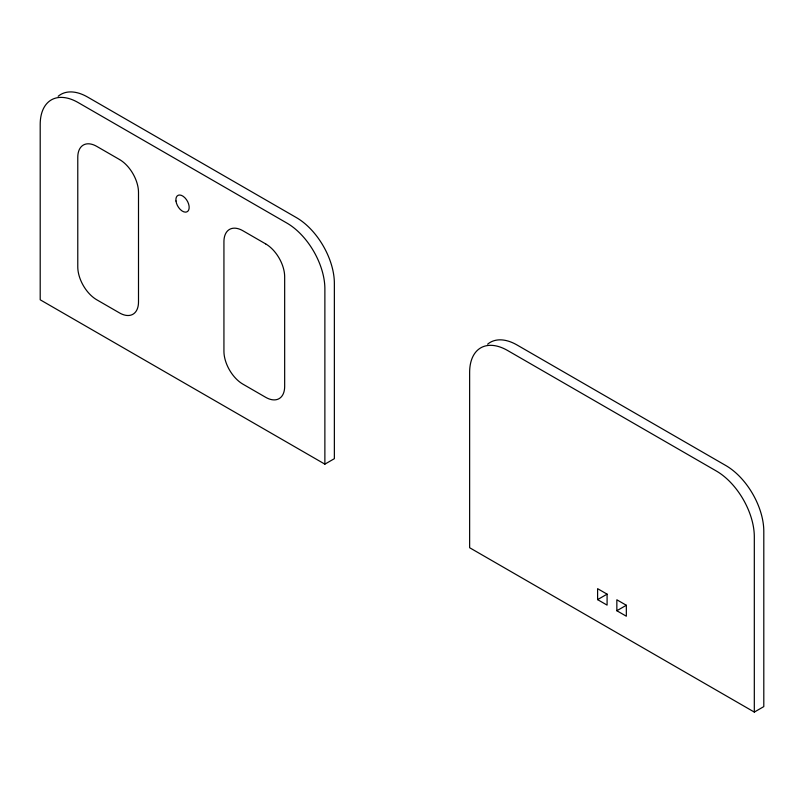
<?xml version="1.0" encoding="UTF-8"?>
<svg xmlns="http://www.w3.org/2000/svg" width="804" height="804" viewBox="0 0 804 804"><rect width="100%" height="100%" fill="white"/><g stroke="black" fill="none" stroke-linecap="round" stroke-linejoin="round"><path stroke-width="1.21" d="M324.876 464.149L324.876 288.837A53.677 30.994 60 0 0 286.917 223.09L78.159 102.56A53.677 30.994 60 0 0 40.2 124.479L40.2 299.791L324.876 464.149L334.363 458.672L334.363 283.36A53.677 30.994 60 0 0 296.415 217.613L87.646 97.083A53.677 30.994 60 0 0 58.179 96.279M597.603 599.633L607.09 594.146L607.09 605.111L597.603 599.633L597.603 588.669L607.09 594.146M616.849 610.738L626.336 605.261L626.336 616.216L616.849 610.738L616.849 599.784L626.336 605.261M754.313 712.083L754.313 536.77A53.677 30.994 60 0 0 716.354 471.023L507.585 350.494A53.677 30.994 60 0 0 469.636 372.413L469.636 547.725L754.313 712.083L763.8 706.605L763.8 531.283A53.677 30.994 60 0 0 725.841 465.546L517.083 345.016A53.677 30.994 60 0 0 487.616 344.202M119.525 159.524L96.751 146.378A26.844 15.497 60 0 0 77.777 157.333L77.777 266.908A26.844 15.497 60 0 0 96.751 299.781L119.525 312.927A26.844 15.497 60 0 0 138.499 301.972L138.499 192.397A26.844 15.497 60 0 0 119.525 159.524M265.692 243.913L242.919 230.758A26.844 15.497 60 0 0 223.934 241.723L223.934 351.298A26.844 15.497 60 0 0 242.919 384.161L265.692 397.317A26.844 15.497 60 0 0 284.666 386.352L284.666 276.787A26.844 15.497 60 0 0 265.692 243.913M175.975 201A9.397 5.427 60 0 0 186.729 211.944A9.397 5.427 60 0 0 184.91 197.784A9.397 5.427 60 0 0 175.975 201"/></g></svg>
